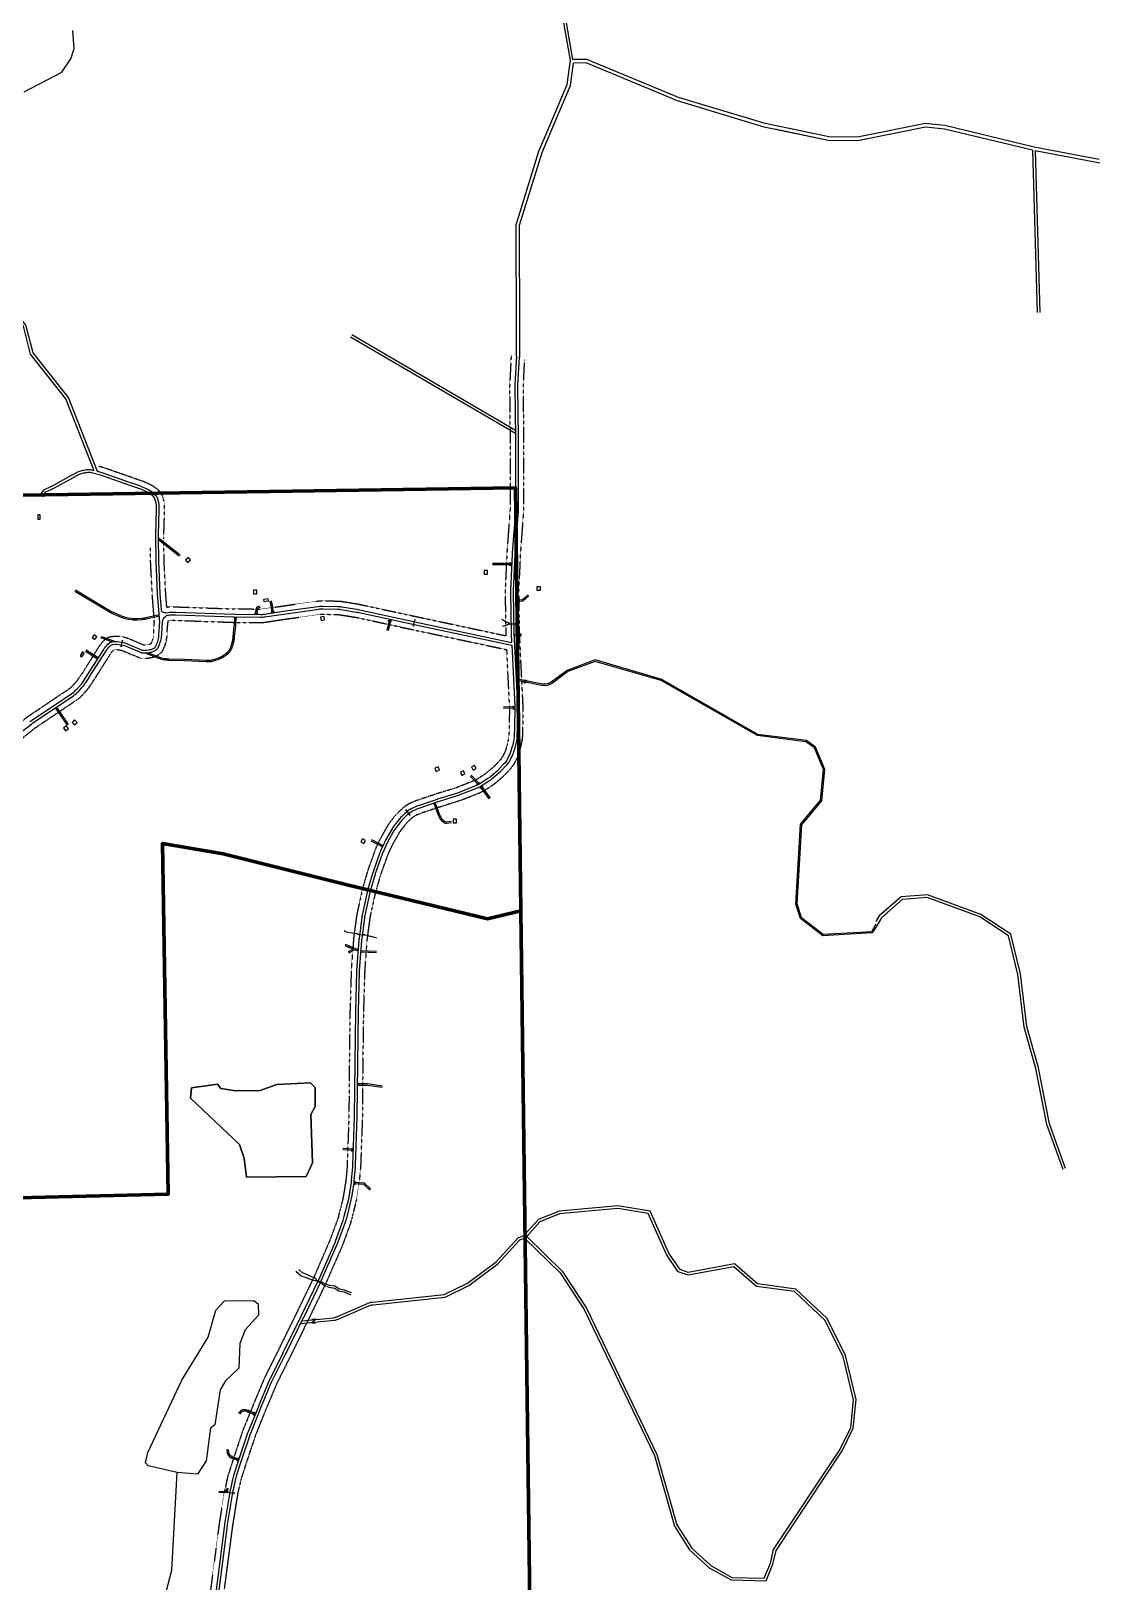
# Model space of a CAD drawing. Header units: inches. Extents: x 2666812 to 2767151, y 580083 to 705712.
# Drawn here: x 2722204 to 2730134, y 634287 to 645793 of the extents above; entities that cross this region are included whole.
import ezdxf

# ---------------------------------------------------------------- set-up
doc = ezdxf.new("R2010")
doc.units = ezdxf.units.IN
doc.header["$MEASUREMENT"] = 0
doc.linetypes.add('PHANTOM', pattern=[2.5, 1.25, -0.25, 0.25, -0.25, 0.25, -0.25])
for name, color, linetype in [('HY-SHORE', 5, 'Continuous'), ('PLD-LANDBASE', 252, 'Continuous'), ('PLD-PAR', 1, 'Continuous')]:
    doc.layers.add(name, color=color, linetype=linetype)
doc.layers.add('PLD-REMOTE-BOUNDARY', color=40, linetype='Continuous', lineweight=80)

# ---------------------------------------------------------------- blocks, each defined once
blk = doc.blocks.new('CULVERT')
for p, q in [((-52, 7), (-41, 0)), ((-41, 0), (-52, -7)), ((-41, 0), (41, 0)), ((52, 7), (41, 0)), ((41, 0), (52, -7))]:
    blk.add_line(p, q)
blk = doc.blocks.new('DRWAYCULVERT')
for p, q in [((-13, 2), (-10, 0)), ((-10, 0), (-13, -2)), ((-10, 0), (10, 0)), ((13, 2), (10, 0)), ((10, 0), (13, -2))]:
    blk.add_line(p, q)
blk = doc.blocks.new('DWELLING2')
blk.add_lwpolyline([(28, -26), (28, 26), (-23, 26), (-23, -26)], close=True)
blk = doc.blocks.new('HOUSETRL')
blk.add_lwpolyline([(-34, -15), (34, -15), (34, 15), (-34, 15)], close=True)

msp = doc.modelspace()

# ---------------------------------------------------------------- linework, layer by layer
at = {"layer": 'HY-SHORE'}
for p, q in [((2722523, 645663), (2722513, 645796)), ((2722499, 645588), (2722523, 645663)), ((2722152, 645342), (2722433, 645487)), ((2722433, 645487), (2722499, 645588)), ((2723394, 637952), (2723387, 637877)), ((2723387, 637877), (2723394, 637952)), ((2723586, 637980), (2723394, 637952)), ((2723394, 637952), (2723586, 637980)), ((2723611, 637947), (2723586, 637980)), ((2723586, 637980), (2723611, 637947)), ((2723720, 637932), (2723611, 637947)), ((2723611, 637947), (2723720, 637932)), ((2723903, 637934), (2723720, 637932)), ((2723720, 637932), (2723903, 637934)), ((2724028, 637977), (2723903, 637934)), ((2723903, 637934), (2724028, 637977)), ((2724277, 637989), (2724028, 637977)), ((2724028, 637977), (2724277, 637989)), ((2724311, 637956), (2724277, 637989)), ((2724277, 637989), (2724311, 637956)), ((2724313, 637814), (2724311, 637956)), ((2724311, 637956), (2724313, 637814)), ((2723387, 637877), (2723750, 637532)), ((2723750, 637532), (2723387, 637877)), ((2724280, 637755), (2724313, 637814)), ((2724313, 637814), (2724280, 637755)), ((2724293, 637397), (2724280, 637755)), ((2724280, 637755), (2724293, 637397)), ((2723750, 637532), (2723784, 637432)), ((2723784, 637432), (2723750, 637532)), ((2723784, 637432), (2723803, 637291)), ((2723803, 637291), (2723784, 637432)), ((2724245, 637296), (2724293, 637397)), ((2724293, 637397), (2724245, 637296)), ((2723803, 637291), (2724245, 637296)), ((2724245, 637296), (2723803, 637291)), ((2723518, 636104), (2723574, 636304)), ((2723518, 636104), (2723574, 636304)), ((2723574, 636304), (2723640, 636372)), ((2723574, 636304), (2723640, 636372)), ((2723640, 636372), (2723856, 636375)), ((2723640, 636372), (2723856, 636375)), ((2723856, 636375), (2723890, 636350)), ((2723856, 636375), (2723890, 636350)), ((2723890, 636350), (2723891, 636267)), ((2723890, 636350), (2723891, 636267)), ((2723891, 636267), (2723792, 636157)), ((2723891, 636267), (2723792, 636157)), ((2723322, 635784), (2723518, 636104)), ((2723322, 635784), (2723518, 636104)), ((2723752, 636056), (2723746, 635873)), ((2723752, 636056), (2723746, 635873)), ((2723792, 636157), (2723752, 636056)), ((2723792, 636157), (2723752, 636056)), ((2723746, 635873), (2723647, 635780)), ((2723746, 635873), (2723647, 635780)), ((2723070, 635247), (2723322, 635784)), ((2723070, 635247), (2723322, 635784)), ((2723606, 635713), (2723568, 635454)), ((2723606, 635713), (2723568, 635454)), ((2723647, 635780), (2723606, 635713)), ((2723647, 635780), (2723606, 635713)), ((2723535, 635429), (2723504, 635187)), ((2723535, 635429), (2723504, 635187)), ((2723568, 635454), (2723535, 635429)), ((2723568, 635454), (2723535, 635429)), ((2723054, 635172), (2723070, 635247)), ((2723054, 635172), (2723070, 635247)), ((2723072, 635148), (2723054, 635172)), ((2723072, 635148), (2723054, 635172)), ((2723289, 635100), (2723072, 635148)), ((2723289, 635100), (2723072, 635148)), ((2723504, 635187), (2723439, 635086)), ((2723504, 635187), (2723439, 635086)), ((2723248, 634375), (2723289, 635100)), ((2723439, 635086), (2723289, 635100)), ((2723439, 635086), (2723289, 635100)), ((2723208, 634225), (2723248, 634375))]:
    msp.add_line(p, q, dxfattribs=at)
for points in [[(2724312, 636521), (2724297, 636523), (2724272, 636534), (2724240, 636545), (2724209, 636557), (2724169, 636590)], [(2724318, 636534), (2724306, 636543), (2724279, 636554), (2724251, 636569), (2724217, 636581), (2724190, 636605)], [(2724363, 636498), (2724375, 636488), (2724412, 636474), (2724457, 636467), (2724485, 636446), (2724527, 636440), (2724576, 636417)], [(2724369, 636510), (2724385, 636500), (2724415, 636489), (2724458, 636483), (2724492, 636461), (2724528, 636455), (2724580, 636435)]]:
    msp.add_lwpolyline(points, dxfattribs=at)
at = {"layer": 'PLD-LANDBASE'}
for points in [[(2726205, 645578), (2726153, 645865), (2725892, 646913)], [(2726224, 645581), (2726173, 645869), (2725909, 646925)], [(2726032, 645046), (2726181, 645396), (2726205, 645578)], [(2726061, 645046), (2726207, 645389), (2726228, 645555)], [(2729646, 644932), (2728984, 645091), (2728839, 645106), (2728348, 645008), (2728134, 645005), (2727651, 645107), (2727008, 645299), (2726328, 645582), (2726224, 645581)], [(2729634, 644908), (2728980, 645065), (2728840, 645079), (2728351, 644982), (2728131, 644979), (2727644, 645081), (2726999, 645274), (2726322, 645556), (2726228, 645555)], [(2725805, 643574), (2725802, 644356), (2725971, 644902), (2726032, 645046)], [(2725831, 643570), (2725828, 644353), (2725996, 644893), (2726061, 645046)], [(2728393, 644990), (2728351, 644982), (2728131, 644979), (2727721, 645065)], [(2728392, 645017), (2728348, 645008), (2728134, 645005), (2727841, 645067)], [(2730127, 644841), (2729646, 644932)], [(2729634, 644908), (2729668, 643705)], [(2730134, 644813), (2729654, 644904)], [(2729654, 644904), (2729688, 643706)], [(2722673, 642531), (2722463, 643065), (2722201, 643396), (2722148, 643603), (2722113, 643645), (2722113, 643695), (2721761, 644136), (2721376, 644290), (2721333, 644339)], [(2722696, 642525), (2722481, 643075), (2722219, 643405), (2722166, 643612), (2722133, 643653), (2722132, 643702), (2721773, 644153), (2721388, 644306), (2721364, 644333)], [(2725797, 642830), (2724585, 643540)], [(2725805, 643534), (2725805, 643574)], [(2725805, 643380), (2725805, 643534)], [(2725831, 643534), (2725831, 643570)], [(2725831, 643371), (2725831, 643534)], [(2725797, 642807), (2724575, 643523)], [(2723149, 642033), (2723309, 641907)], [(2723149, 642020), (2723303, 641900)], [(2725770, 641842), (2725627, 641842)], [(2725770, 641832), (2725627, 641832)], [(2725813, 641574), (2725850, 641575), (2725892, 641611)], [(2725813, 641564), (2725854, 641566), (2725898, 641604)], [(2725818, 641577), (2725829, 641577), (2725818, 641562), (2725830, 641562)], [(2723159, 641405), (2723155, 641467)], [(2723866, 641465), (2723880, 641519), (2723900, 641530)], [(2723877, 641465), (2723888, 641512), (2723905, 641521)], [(2723993, 641476), (2723986, 641531), (2723977, 641563)], [(2724003, 641477), (2723996, 641533), (2723987, 641565)], [(2724863, 641431), (2724843, 641347)], [(2724872, 641429), (2724853, 641347)], [(2725752, 641396), (2725750, 641398), (2725741, 641404), (2725722, 641413), (2725696, 641428)], [(2725702, 641379), (2725720, 641383), (2725737, 641388), (2725743, 641392), (2725750, 641394)], [(2722803, 641261), (2722722, 641291)], [(2722825, 641264), (2722726, 641300)], [(2725787, 641317), (2725843, 641320)], [(2725787, 641307), (2725843, 641310)], [(2725828, 641321), (2725838, 641321), (2725828, 641308), (2725840, 641307)], [(2722698, 641134), (2722607, 641191)], [(2722703, 641142), (2722612, 641200)], [(2725865, 640979), (2725884, 640975), (2725858, 640961), (2725876, 640957)], [(2722384, 640772), (2722471, 640643)], [(2722392, 640778), (2722479, 640649)], [(2725793, 640779), (2725708, 640777)], [(2725792, 640769), (2725709, 640767)], [(2725524, 640202), (2725461, 640265)], [(2725533, 640207), (2725468, 640272)], [(2725536, 640187), (2725601, 640096)], [(2725545, 640192), (2725609, 640102)], [(2724811, 639742), (2724727, 639784)], [(2724815, 639751), (2724732, 639793)], [(2729879, 637354), (2729759, 637685), (2729678, 638101), (2729591, 638408), (2729544, 638799), (2729473, 639093), (2729251, 639240), (2728855, 639385), (2728659, 639369), (2728497, 639228), (2728472, 639186)], [(2729861, 637347), (2729740, 637680), (2729659, 638096), (2729572, 638404), (2729525, 638795), (2729456, 639080), (2729242, 639222), (2728852, 639365), (2728667, 639350), (2728513, 639215), (2728473, 639148)], [(2724625, 639094), (2724618, 639096), (2724586, 639100), (2724564, 639102), (2724542, 639109), (2724526, 639117)], [(2724677, 639087), (2724683, 639087), (2724704, 639083), (2724715, 639079), (2724724, 639077), (2724766, 639065)], [(2724594, 638981), (2724534, 639006)], [(2724630, 638977), (2724538, 639016)], [(2724560, 639008), (2724571, 639004), (2724553, 638996), (2724563, 638993)], [(2724594, 638981), (2724556, 638961)], [(2724606, 638976), (2724560, 638952)], [(2724629, 638966), (2724606, 638976)], [(2724649, 638963), (2724767, 638957)], [(2724650, 638973), (2724768, 638967)], [(2724624, 637984), (2724702, 637984), (2724812, 637967)], [(2724624, 637974), (2724701, 637974), (2724810, 637957)], [(2724594, 637498), (2724517, 637502)], [(2724593, 637488), (2724517, 637492)], [(2724597, 637243), (2724671, 637239), (2724717, 637195)], [(2724598, 637252), (2724675, 637249), (2724724, 637202)], [(2726977, 634702), (2727090, 634526), (2727235, 634393), (2727397, 634302), (2727657, 634296), (2727708, 634420), (2727731, 634520), (2728222, 635259), (2728304, 635428), (2728326, 635640), (2728247, 635967), (2728109, 636242), (2727877, 636460), (2727593, 636498), (2727423, 636647), (2727080, 636584), (2727019, 636606), (2726936, 636727), (2726797, 637037), (2726557, 637077), (2726121, 637038), (2725968, 636976), (2725861, 636858)], [(2726996, 634710), (2727105, 634539), (2727246, 634409), (2727403, 634321), (2727644, 634316), (2727689, 634427), (2727713, 634528), (2728205, 635268), (2728285, 635434), (2728306, 635639), (2728228, 635960), (2728093, 636230), (2727868, 636441), (2727585, 636479), (2727418, 636626), (2727078, 636564), (2727006, 636589), (2726919, 636717), (2726783, 637020), (2726556, 637057), (2726125, 637019), (2725979, 636960), (2725881, 636851)], [(2725865, 636838), (2726129, 636580), (2726307, 636309), (2726829, 635225), (2726977, 634702)], [(2725881, 636851), (2726144, 636593), (2726324, 636319), (2726847, 635232), (2726996, 634710)], [(2724287, 636238), (2724312, 636239), (2724288, 636208), (2724314, 636209)], [(2723817, 635544), (2723809, 635547), (2723823, 635559), (2723815, 635562)], [(2723694, 635203), (2723687, 635206), (2723699, 635218), (2723692, 635220)], [(2723660, 634950), (2723644, 634951), (2723620, 634949), (2723596, 634950)], [(2723653, 634957), (2723643, 634958), (2723621, 634955), (2723597, 634956)], [(2723653, 634957), (2723655, 634968), (2723661, 634986)], [(2723661, 634958), (2723662, 634966), (2723669, 634983)]]:
    msp.add_lwpolyline(points, dxfattribs=at)
at = {"layer": 'PLD-LANDBASE', "linetype": 'PHANTOM', "flags": 128}
for points in [[(2725864, 643359), (2725854, 643164, 0.015041), (2725854, 643154), (2725858, 642780, -0.002371), (2725858, 642778), (2725858, 642244, -0.018561), (2725857, 642227), (2725834, 641916, 0.006982), (2725834, 641911), (2725821, 641637, 0.016263), (2725821, 641626), (2725826, 641331, 0.006547), (2725826, 641327), (2725837, 641092, 0.001519), (2725837, 641091), (2725852, 640789, -0.015553), (2725853, 640774), (2725851, 640616, -0.00438), (2725851, 640612), (2725849, 640567, -0.048006), (2725844, 640521), (2725834, 640478, -0.016033), (2725830, 640463), (2725822, 640434, -0.046689), (2725805, 640392), (2725792, 640367, -0.07055), (2725753, 640312), (2725721, 640278, -0.026546), (2725703, 640260), (2725652, 640216, -0.033622), (2725626, 640196), (2725572, 640161, -0.05017), (2725529, 640139), (2725401, 640088, -0.017923), (2725385, 640083), (2725237, 640036, 0.003541), (2725235, 640036), (2725101, 639991, 0.023175), (2725088, 639986), (2725068, 639978, 0.024092), (2725054, 639971), (2725052, 639970, 0.063345), (2725020, 639946), (2724996, 639923, 0.037145), (2724980, 639905), (2724947, 639863, 0.035607), (2724934, 639844), (2724887, 639761, 0.021719), (2724880, 639748), (2724854, 639692, 0.022065), (2724849, 639679), (2724797, 639535, 0.015989), (2724794, 639526), (2724759, 639402, 0.016159), (2724756, 639392), (2724719, 639222, 0.020876), (2724717, 639209), (2724696, 639053, 0.014748), (2724695, 639044), (2724679, 638819, 0.010977), (2724679, 638812), (2724670, 638520, 0.004196), (2724670, 638517), (2724665, 638133, 0.001032), (2724665, 638132), (2724662, 637743, -0.006981), (2724662, 637736), (2724649, 637374, -0.01356), (2724648, 637361), (2724639, 637260, -0.016263), (2724637, 637245), (2724620, 637134, -0.021625), (2724616, 637114), (2724581, 636974, -0.027466), (2724574, 636949), (2724517, 636793, -0.014934), (2724512, 636780), (2724388, 636497, -0.009759), (2724384, 636489), (2724260, 636231, -0.001355), (2724259, 636230), (2724124, 635954, -0.002458), (2724123, 635952), (2724031, 635768, 0.016991), (2724026, 635758), (2723949, 635575, 0.003397), (2723948, 635573), (2723868, 635374, 0.016339), (2723865, 635364), (2723796, 635158, 0.000241), (2723796, 635158), (2723764, 635058, 0.023748), (2723760, 635044), (2723739, 634953, 0.015536), (2723737, 634943), (2723699, 634707, 0.007732), (2723698, 634702), (2723650, 634334, 0.000268), (2723650, 634334), (2723594, 633900, -0.000015), (2723594, 633900), (2723547, 633538, -0.001923), (2723547, 633537), (2723503, 633212, -0.01327), (2723501, 633200), (2723441, 632890, -0.008038), (2723440, 632883), (2723367, 632558, -0.003319), (2723366, 632555), (2723264, 632126, -0.00325), (2723263, 632123), (2723233, 632007, -0.014637), (2723229, 631993), (2723191, 631873, -0.028507), (2723182, 631848), (2723118, 631705, -0.024623), (2723107, 631684), (2723031, 631549, -0.001454), (2723030, 631548), (2722967, 631439)], [(2725766, 643394), (2725755, 643169, 0.015041), (2725754, 643153), (2725758, 642779, -0.002371), (2725758, 642778), (2725758, 642244, -0.018561), (2725757, 642234), (2725734, 641923, 0.006982), (2725734, 641916), (2725721, 641641, 0.016263), (2725721, 641624), (2725726, 641329, 0.006547), (2725726, 641323), (2725727, 641307)], [(2723189, 642033), (2723189, 642044, -0.011787), (2723189, 642051), (2723195, 642242, 0.018917), (2723195, 642262), (2723195, 642263, 0.080198), (2723179, 642344), (2723175, 642354), (2723152, 642385), (2723131, 642401, 0.054764), (2723082, 642431), (2723049, 642446, 0.026598), (2723023, 642456), (2722964, 642476, -0.002238), (2722963, 642477), (2722752, 642550, 0.018639), (2722734, 642556), (2722707, 642563)], [(2722041, 640587, -0.006871), (2722046, 640592), (2722080, 640626, -0.030733), (2722102, 640645), (2722169, 640699, -0.019262), (2722184, 640710), (2722484, 640912, 0.060683), (2722514, 640938), (2722541, 640967, 0.034473), (2722554, 640985), (2722582, 641026, 0.008696), (2722586, 641031), (2722709, 641227, -0.062276), (2722747, 641273), (2722758, 641283, -0.154662), (2722793, 641300), (2722802, 641301, -0.088669), (2722887, 641299), (2722888, 641298, -0.048003), (2722932, 641285), (2723028, 641244, 0.101877), (2723048, 641240), (2723056, 641240, 0.036172), (2723078, 641243), (2723081, 641244), (2723088, 641247, 0.068223), (2723094, 641250), (2723097, 641252, 0.05238), (2723108, 641284), (2723109, 641286, 0.046549), (2723113, 641316), (2723116, 641376, -0.013418), (2723117, 641389), (2723118, 641401, -0.004674), (2723119, 641406), (2723115, 641464), (2723103, 641615, -0.00567), (2723103, 641620), (2723091, 641854, -0.010097), (2723091, 641864), (2723089, 641961)], [(2723211, 641519), (2723203, 641622, -0.00567), (2723203, 641625), (2723191, 641859, -0.010097), (2723191, 641865), (2723189, 642033)], [(2721492, 639654), (2721514, 639659), (2721548, 639681, 0.052006), (2721589, 639716), (2721607, 639734, 0.053526), (2721641, 639777), (2721938, 640249, 0.000293), (2721938, 640249), (2722064, 640451, -0.017415), (2722070, 640459), (2722104, 640506, -0.037108), (2722117, 640521), (2722151, 640556, -0.030733), (2722164, 640567), (2722231, 640621, -0.019262), (2722240, 640627), (2722540, 640829, 0.060683), (2722588, 640870), (2722615, 640900, 0.034473), (2722637, 640928), (2722665, 640970, 0.008696), (2722670, 640977), (2722794, 641173, -0.054918), (2722813, 641197, -0.191877), (2722825, 641203, -0.074426), (2722866, 641201), (2722868, 641201, -0.048003), (2722893, 641192), (2723006, 641145, 0.088138), (2723024, 641141), (2723031, 641140, 0.066155), (2723099, 641146), (2723111, 641148), (2723136, 641159, 0.068223), (2723148, 641166), (2723168, 641181, 0.11319), (2723182, 641198), (2723186, 641208, 0.053591), (2723205, 641260), (2723206, 641263, 0.046549), (2723213, 641311), (2723216, 641370, -0.013418), (2723217, 641378), (2723218, 641391, -0.048686), (2723223, 641417), (2723226, 641420), (2723231, 641421, -0.046049), (2723256, 641422), (2723275, 641421, 0.001097), (2723276, 641421), (2723712, 641406), (2723905, 641405, 0.037042), (2723944, 641408), (2724117, 641434, -0.00139), (2724118, 641434), (2724344, 641465, -0.040917), (2724367, 641467), (2724479, 641464, -0.034403), (2724498, 641462), (2724611, 641444, -0.012956), (2724618, 641443), (2725120, 641334, 0.000875), (2725121, 641334), (2725732, 641204)], [(2723211, 641519), (2723216, 641520, -0.046049), (2723260, 641522), (2723279, 641521, 0.001097), (2723280, 641521), (2723711, 641506, 0.008288), (2723717, 641506), (2723905, 641505, 0.037042), (2723929, 641507), (2724103, 641532, -0.00139), (2724104, 641533), (2724330, 641564, -0.040917), (2724369, 641567), (2724481, 641564, -0.034403), (2724514, 641561), (2724627, 641543, -0.012956), (2724639, 641540), (2725141, 641432, 0.000875), (2725142, 641432), (2725727, 641307)], [(2725732, 641204), (2725737, 641087, 0.001519), (2725737, 641086), (2725752, 640783, -0.015553), (2725753, 640775), (2725751, 640617, -0.00438), (2725751, 640615), (2725749, 640569, -0.048006), (2725746, 640543), (2725736, 640499, -0.016033), (2725734, 640491), (2725726, 640462, -0.046689), (2725716, 640438), (2725703, 640412, -0.07055), (2725680, 640380), (2725648, 640346, -0.026546), (2725638, 640336), (2725586, 640292, -0.033622), (2725571, 640280), (2725517, 640245, -0.05017), (2725492, 640232), (2725364, 640181, -0.017923), (2725355, 640178), (2725207, 640132, 0.003541), (2725204, 640131), (2725070, 640086, 0.023175), (2725048, 640078), (2725028, 640069, 0.024092), (2725006, 640058), (2725003, 640057, 0.063345), (2724951, 640018), (2724927, 639995, 0.037145), (2724901, 639967), (2724868, 639924, 0.035607), (2724847, 639894), (2724800, 639810, 0.021719), (2724789, 639790), (2724763, 639734, 0.022065), (2724755, 639713), (2724703, 639569, 0.015989), (2724698, 639553), (2724663, 639430, 0.016159), (2724659, 639414), (2724622, 639244, 0.020876), (2724618, 639222), (2724597, 639066, 0.014748), (2724596, 639051), (2724579, 638826, 0.010977), (2724579, 638815), (2724570, 638523, 0.004196), (2724570, 638519), (2724565, 638134, 0.001032), (2724565, 638133), (2724562, 637744, -0.006981), (2724562, 637740), (2724549, 637378, -0.01356), (2724549, 637370), (2724540, 637269, -0.016263), (2724539, 637260), (2724521, 637150, -0.021625), (2724519, 637138), (2724484, 636998, -0.027466), (2724480, 636983), (2724423, 636828, -0.014934), (2724420, 636820), (2724297, 636537, -0.009759), (2724294, 636532), (2724170, 636275, -0.001355), (2724169, 636274), (2724034, 635998, -0.002458), (2724034, 635997), (2723941, 635813, 0.016991), (2723934, 635797), (2723857, 635614, 0.003397), (2723856, 635610), (2723775, 635412, 0.016339), (2723770, 635396), (2723701, 635189, 0.000241), (2723701, 635189), (2723669, 635089, 0.023748), (2723662, 635066), (2723642, 634975, 0.015536), (2723638, 634959), (2723600, 634723, 0.007732), (2723599, 634715), (2723551, 634347, 0.000268), (2723551, 634347), (2723495, 633913, -0.000015), (2723495, 633913), (2723448, 633551, -0.001923), (2723448, 633550), (2723404, 633226, -0.01327), (2723403, 633219), (2723343, 632909, -0.008038), (2723342, 632905), (2723269, 632580, -0.003319), (2723269, 632578), (2723166, 632150, -0.00325), (2723166, 632148), (2723136, 632031, -0.014637), (2723134, 632023), (2723096, 631903, -0.028507), (2723090, 631888), (2723027, 631746, -0.024623), (2723021, 631734), (2722944, 631599, -0.001454), (2722943, 631598), (2722869, 631470, -0.047948), (2722854, 631449), (2722743, 631322, -0.016084), (2722737, 631315), (2722591, 631168, -0.010266), (2722587, 631164), (2722369, 630961, -0.007781), (2722366, 630958), (2722183, 630798, -0.065435), (2722152, 630778), (2721973, 630690)]]:
    msp.add_lwpolyline(points, format="xyb", dxfattribs=at)
at = {"layer": 'PLD-LANDBASE'}
for points in [[(2725825, 643373), (2725814, 643166, 0.015041), (2725814, 643154), (2725818, 642780, -0.002371), (2725818, 642778), (2725818, 642244, -0.018561), (2725817, 642230), (2725794, 641919, 0.006982), (2725794, 641913), (2725781, 641638, 0.016263), (2725781, 641625), (2725786, 641331, 0.006547), (2725786, 641325), (2725797, 641090, 0.001519), (2725797, 641089), (2725812, 640787, -0.015553), (2725813, 640774), (2725811, 640617, -0.00438), (2725811, 640613), (2725809, 640568, -0.048006), (2725805, 640530), (2725795, 640486, -0.016033), (2725792, 640474), (2725783, 640445, -0.046689), (2725770, 640411), (2725757, 640385, -0.07055), (2725724, 640339), (2725692, 640305, -0.026546), (2725677, 640290), (2725626, 640246, -0.033622), (2725604, 640230), (2725550, 640195, -0.05017), (2725514, 640176), (2725386, 640126, -0.017923), (2725373, 640121), (2725225, 640074, 0.003541), (2725223, 640074), (2725089, 640029, 0.023175), (2725072, 640023), (2725052, 640014, 0.024092), (2725035, 640006), (2725033, 640005, 0.063345), (2724992, 639975), (2724968, 639952, 0.037145), (2724948, 639930), (2724915, 639888, 0.035607), (2724899, 639864), (2724852, 639780, 0.021719), (2724844, 639765), (2724818, 639709, 0.022065), (2724811, 639693), (2724760, 639549, 0.015989), (2724756, 639537), (2724720, 639413, 0.016159), (2724717, 639401), (2724680, 639231, 0.020876), (2724677, 639214), (2724657, 639059, 0.014748), (2724655, 639047), (2724639, 638822, 0.010977), (2724639, 638813), (2724630, 638521, 0.004196), (2724630, 638518), (2724625, 638133, 0.001032), (2724625, 638132), (2724622, 637743, -0.006981), (2724622, 637738), (2724609, 637376, -0.01356), (2724609, 637365), (2724599, 637264, -0.016263), (2724598, 637251), (2724581, 637140, -0.021625), (2724577, 637123), (2724543, 636983, -0.027466), (2724536, 636962), (2724479, 636807, -0.014934), (2724475, 636796), (2724352, 636513, -0.009759), (2724348, 636506), (2724224, 636248, -0.001355), (2724223, 636247), (2724088, 635972, -0.002458), (2724087, 635970), (2723995, 635786, 0.016991), (2723989, 635774), (2723912, 635590, 0.003397), (2723911, 635588), (2723831, 635389, 0.016339), (2723827, 635377), (2723758, 635170, 0.000241), (2723758, 635170), (2723726, 635071, 0.023748), (2723721, 635052), (2723700, 634962, 0.015536), (2723698, 634950), (2723659, 634713, 0.007732), (2723659, 634707), (2723611, 634339, 0.000268), (2723611, 634339), (2723555, 633905, -0.000015)], [(2725805, 643380), (2725794, 643167, 0.015041), (2725794, 643154), (2725798, 642779, -0.002371), (2725798, 642778), (2725798, 642244, -0.018561), (2725797, 642231), (2725774, 641920, 0.006982), (2725774, 641914), (2725761, 641639, 0.016263), (2725761, 641625), (2725766, 641330, 0.006547), (2725766, 641324), (2725769, 641258)], [(2722673, 642531), (2722644, 642538), (2722631, 642538, 0.040019), (2722596, 642534), (2722588, 642533, 0.040808), (2722554, 642523), (2722549, 642521), (2722509, 642498, -0.004199), (2722506, 642497), (2722361, 642417, -0.017792), (2722349, 642412), (2722296, 642387), (2722270, 642350)], [(2723155, 641467), (2723143, 641618, -0.00567), (2723143, 641622), (2723131, 641856, -0.010097), (2723131, 641864), (2723129, 642043, -0.011787), (2723129, 642053), (2723135, 642245, 0.018917), (2723135, 642260), (2723135, 642261, 0.080198), (2723123, 642323), (2723122, 642325), (2723109, 642343), (2723094, 642354, 0.054764), (2723057, 642376), (2723024, 642392, 0.026598), (2723004, 642399), (2722945, 642420, -0.002238), (2722943, 642420), (2722733, 642494, 0.018639), (2722718, 642498), (2722642, 642518), (2722632, 642518, 0.040019), (2722600, 642514), (2722592, 642513, 0.040808), (2722560, 642504), (2722558, 642503), (2722519, 642481, -0.004199), (2722516, 642479), (2722370, 642400, -0.017792), (2722358, 642393), (2722309, 642371), (2722286, 642338)], [(2723149, 642033), (2723149, 642044, -0.011787), (2723149, 642052), (2723155, 642244, 0.018917), (2723155, 642261), (2723155, 642261, 0.080198), (2723141, 642330), (2723140, 642335), (2723123, 642357), (2723106, 642370, 0.054764), (2723065, 642394), (2723032, 642410, 0.026598), (2723010, 642418), (2722951, 642438, -0.002238), (2722949, 642439), (2722739, 642512, 0.018639), (2722724, 642517), (2722696, 642525)], [(2723202, 641477), (2723202, 641477, -0.456853), (2723172, 641500), (2723163, 641619, -0.00567), (2723163, 641623), (2723151, 641857, -0.010097), (2723151, 641864), (2723149, 642033)], [(2723156, 641452), (2723058, 641430, -0.038198), (2723029, 641426), (2722993, 641423, -0.058757), (2722947, 641425), (2722924, 641428, -0.05952), (2722879, 641441), (2722816, 641467, -0.036205), (2722791, 641480), (2722529, 641636)], [(2723155, 641462), (2723056, 641440, -0.038117), (2723028, 641435), (2722992, 641433, -0.058757), (2722949, 641434), (2722925, 641438, -0.05952), (2722883, 641450), (2722820, 641476, -0.036205), (2722796, 641488), (2722534, 641645)], [(2722139, 640598), (2722207, 640652, -0.019262), (2722218, 640660), (2722518, 640862, 0.060683), (2722558, 640897), (2722585, 640927, 0.034473), (2722604, 640951), (2722632, 640992, 0.008696), (2722636, 640999), (2722760, 641195, -0.062276), (2722788, 641229), (2722794, 641235, -0.154662), (2722808, 641242), (2722811, 641242, -0.088669), (2722874, 641240), (2722876, 641240, -0.048003), (2722909, 641229), (2723020, 641182, 0.088138), (2723028, 641181), (2723033, 641180, 0.066332), (2723091, 641185), (2723094, 641185, 0.046836), (2723103, 641188), (2723116, 641193, 0.068223), (2723128, 641200), (2723136, 641207, 0.11319), (2723150, 641224), (2723150, 641225, 0.053591), (2723166, 641270), (2723167, 641272, 0.046549), (2723173, 641313), (2723176, 641373, -0.013418), (2723177, 641382), (2723178, 641395, -0.064707), (2723189, 641440), (2723203, 641453, -0.149955), (2723216, 641459), (2723225, 641460, -0.046049), (2723258, 641462), (2723277, 641461, 0.001097), (2723278, 641461), (2723709, 641446, 0.00472), (2723729, 641446), (2723905, 641445, 0.037042), (2723938, 641448), (2724112, 641473, -0.00139), (2724113, 641473), (2724338, 641505, -0.040917), (2724368, 641507), (2724480, 641504, -0.034403), (2724504, 641502), (2724617, 641483, -0.012956), (2724627, 641482), (2725129, 641373, 0.000875), (2725129, 641373), (2725770, 641237)], [(2723202, 641477), (2723222, 641480, -0.046049), (2723259, 641482), (2723278, 641481, 0.001097), (2723278, 641481), (2723710, 641466, 0.008288), (2723716, 641466), (2723905, 641465, 0.037042), (2723935, 641467), (2724109, 641493, -0.00139), (2724110, 641493), (2724335, 641525, -0.040917), (2724368, 641527), (2724480, 641524, -0.034403), (2724507, 641522), (2724621, 641503, -0.012956), (2724631, 641501), (2725133, 641393, 0.000875), (2725134, 641393), (2725769, 641258)], [(2722194, 640668, -0.019262), (2722207, 640677), (2722507, 640879, 0.060683), (2722543, 640911), (2722570, 640940, 0.034473), (2722587, 640962), (2722616, 641004, 0.008696), (2722619, 641009), (2722743, 641205, -0.062276), (2722774, 641244), (2722785, 641254, -0.154662), (2722799, 641260), (2722808, 641262, -0.088669), (2722878, 641260), (2722880, 641259, -0.048003), (2722917, 641248), (2723024, 641202, 0.088138), (2723033, 641200), (2723036, 641200, 0.064123), (2723087, 641204), (2723093, 641206), (2723112, 641213), (2723124, 641223, 0.11319), (2723131, 641232), (2723132, 641234, 0.053591), (2723147, 641274), (2723147, 641277, 0.046549), (2723153, 641314), (2723156, 641374, -0.013418), (2723157, 641384), (2723158, 641397, -0.009454), (2723159, 641405, -0.009454)], [(2723048, 641180), (2723150, 641141, 0.051828), (2723193, 641130), (2723199, 641129, 0.032836), (2723227, 641126), (2723339, 641123, -0.004987), (2723342, 641123), (2723504, 641116, 0.017572), (2723519, 641116), (2723542, 641116), (2723576, 641126, 0.074787), (2723635, 641153), (2723641, 641157, 0.05261), (2723676, 641185), (2723682, 641192), (2723690, 641208, 0.056425), (2723706, 641254), (2723710, 641271, 0.031822), (2723714, 641298), (2723722, 641381, 0.011857), (2723723, 641391), (2723724, 641414, -0.038315), (2723728, 641442), (2723729, 641446)], [(2723072, 641181), (2723153, 641150, 0.051828), (2723194, 641139), (2723201, 641138, 0.032836), (2723227, 641136), (2723339, 641133, -0.004987), (2723343, 641133), (2723504, 641126, 0.017572), (2723518, 641126), (2723541, 641126), (2723574, 641136, 0.074787), (2723629, 641161), (2723635, 641165, 0.05261), (2723669, 641192), (2723674, 641198), (2723681, 641213, 0.056425), (2723696, 641256), (2723700, 641273, 0.031822), (2723704, 641299), (2723712, 641382, 0.011857), (2723713, 641392), (2723714, 641414, -0.038315), (2723718, 641444), (2723718, 641446)], [(2725770, 641237), (2725777, 641089, 0.001519), (2725777, 641088), (2725792, 640785, -0.015553), (2725793, 640774), (2725791, 640617, -0.00438), (2725791, 640614), (2725789, 640568, -0.048006), (2725785, 640534), (2725775, 640491, -0.016033), (2725772, 640479), (2725764, 640451, -0.046689), (2725752, 640420), (2725739, 640394, -0.07055), (2725710, 640353), (2725678, 640319, -0.026546), (2725664, 640305), (2725613, 640261, -0.033622), (2725593, 640247), (2725539, 640211, -0.05017), (2725507, 640195), (2725379, 640144, -0.017923), (2725367, 640140), (2725219, 640094, 0.003541), (2725216, 640093), (2725083, 640048, 0.023175), (2725064, 640041), (2725044, 640033, 0.024092), (2725025, 640023), (2725023, 640022, 0.063345), (2724978, 639989), (2724954, 639966, 0.037145), (2724932, 639942), (2724899, 639900, 0.035607), (2724882, 639874), (2724834, 639790, 0.021719), (2724826, 639773), (2724800, 639717, 0.022065), (2724792, 639699), (2724741, 639555, 0.015989), (2724737, 639542), (2724701, 639419, 0.016159), (2724698, 639405), (2724661, 639235, 0.020876), (2724657, 639217), (2724637, 639061, 0.014748), (2724635, 639048), (2724619, 638823, 0.010977), (2724619, 638814), (2724610, 638522, 0.004196), (2724610, 638518), (2724605, 638134, 0.001032), (2724605, 638133), (2724602, 637743, -0.006981), (2724602, 637738), (2724589, 637376, -0.01356), (2724589, 637367), (2724580, 637266, -0.016263), (2724578, 637254), (2724561, 637143, -0.021625), (2724558, 637128), (2724523, 636988, -0.027466), (2724517, 636969), (2724461, 636814, -0.014934), (2724457, 636804), (2724333, 636521, -0.009759), (2724330, 636515), (2724206, 636257, -0.001355), (2724205, 636256), (2724070, 635981, -0.002458), (2724069, 635979), (2723977, 635795, 0.016991), (2723971, 635782), (2723894, 635598, 0.003397), (2723893, 635595), (2723812, 635397, 0.016339), (2723808, 635383), (2723739, 635177, 0.000241), (2723739, 635176), (2723707, 635077, 0.023748), (2723701, 635057), (2723681, 634966, 0.015536), (2723678, 634953), (2723640, 634717, 0.007732), (2723639, 634710), (2723591, 634342, 0.000268), (2723591, 634342), (2723535, 633907, -0.000015)], [(2728472, 639167), (2728439, 639111), (2728081, 639090), (2727921, 639214), (2727888, 639317), (2727922, 639905), (2728070, 640082), (2728092, 640315), (2728023, 640481), (2727956, 640530), (2727597, 640575), (2726883, 640983), (2726389, 641128), (2726182, 641050), (2726073, 640969, -0.213876), (2725985, 640949), (2725800, 640988)], [(2728473, 639148), (2728445, 639102), (2728078, 639080), (2727913, 639209), (2727878, 639315), (2727912, 639909), (2728060, 640086), (2728082, 640314), (2728015, 640475), (2727952, 640521), (2727593, 640566), (2726879, 640975), (2726390, 641117), (2726186, 641041), (2726072, 640956, -0.213876), (2725992, 640938), (2725803, 640977)], [(2725193, 640064), (2725225, 639975), (2725240, 639945, 0.114793), (2725248, 639936), (2725268, 639921, 0.195449), (2725286, 639917), (2725322, 639922)], [(2725203, 640067), (2725234, 639979), (2725248, 639952, 0.114793), (2725256, 639943), (2725271, 639932, 0.195449), (2725289, 639927), (2725321, 639931)], [(2724212, 636225), (2724448, 636248, 0.07808), (2724478, 636256), (2724706, 636355, -0.076768), (2724736, 636363), (2725269, 636419), (2725441, 636503), (2725654, 636663), (2725819, 636841), (2725861, 636858)], [(2724202, 636204), (2724453, 636229, 0.07808), (2724483, 636237), (2724711, 636336, -0.076768), (2724741, 636344), (2725275, 636399), (2725451, 636486), (2725667, 636648), (2725831, 636825), (2725865, 636838)], [(2723869, 635537), (2723806, 635563, 0.110712), (2723795, 635565), (2723776, 635564, 0.191354), (2723760, 635556), (2723743, 635540)], [(2723865, 635527), (2723804, 635553, 0.110712), (2723793, 635555), (2723781, 635554, 0.191354), (2723764, 635547), (2723751, 635533)], [(2723743, 635188), (2723684, 635210), (2723668, 635227, -0.158873), (2723662, 635241), (2723658, 635270)], [(2723746, 635197), (2723690, 635218), (2723678, 635231, -0.158873), (2723671, 635245), (2723668, 635271)]]:
    msp.add_lwpolyline(points, format="xyb", dxfattribs=at)
at = {"layer": 'PLD-REMOTE-BOUNDARY'}
for points in [[(2715331, 634358, -0.002365), (2715330, 634358), (2712666, 634333), (2712626, 636962), (2715296, 636970), (2715239, 642278), (2715200, 644890, -0.416073), (2715225, 644915), (2720451, 644960), (2720484, 642325), (2725797, 642405), (2725837, 639265), (2725591, 639208), (2724559, 639456), (2723630, 639690), (2723178, 639765), (2723220, 637164), (2720579, 637099), (2718405, 637046), (2718400, 636848), (2717094, 636848), (2717087, 634391), (2715331, 634358)], [(2715331, 634358, -0.002365), (2715330, 634358), (2710002, 634308), (2710048, 631662), (2710069, 629409), (2714612, 629409), (2715324, 629116), (2715746, 629116), (2715746, 623844), (2720796, 623891), (2726008, 624027), (2726035, 624027), (2725837, 639265), (2725591, 639208), (2724559, 639456), (2723630, 639690), (2723178, 639765), (2723220, 637164), (2720579, 637099), (2718405, 637046), (2718400, 636848), (2717094, 636848), (2717087, 634391), (2715331, 634358)]]:
    msp.add_lwpolyline(points, format="xyb", close=True, dxfattribs=at)

# ---------------------------------------------------------------- block references
at = {"layer": 'PLD-LANDBASE'}
for p, rotation in [((2725759, 641837), 268.8244737501435), ((2723997, 641483), 7.677958351020323), ((2724864, 641414), 346.3090817572352), ((2725809, 641313), 272.7273260639662), ((2725782, 640773), 90.77401532293388), ((2725522, 640211), 28.54006858121242), ((2725545, 640182), 31.45033473304374), ((2724585, 637493), 87.66306356273537), ((2724608, 637246), 84.99761482413031), ((2723858, 635536), 67.28820313883939), ((2723736, 635196), 71.29930281605002)]:
    msp.add_blockref('DRWAYCULVERT', p, dxfattribs=dict(at, rotation=rotation))
msp.add_blockref('DRWAYCULVERT', (2723874, 641472), dxfattribs=at)
for p, xscale, yscale, zscale, rotation in [((2725046, 641403), 0.500000000051087, 0.500000000051087, 0.500000000051087, 77.80439691723713), ((2725778, 641396), 0.5, 0.5, 0.5, 0.8065068607380055), ((2722877, 641250), 0.5000000000254488, 0.5000000000254488, 0.5000000000254488, 78.05360737613402), ((2725000, 639995), 0.499999999843231, 0.499999999843231, 0.499999999843231, 308.233894251282), ((2724651, 639091), 0.5000000002013734, 0.5000000002013734, 0.5000000002013734, 352.4535540938958), ((2724340, 636512), 0.4999999999045865, 0.4999999999045865, 0.4999999999045865, 335.4019784796429), ((2724342, 636518), 0.4999999999045865, 0.4999999999045865, 0.4999999999045865, 335.4019784796429), ((2723688, 634949), 0.4999999999945484, 0.4999999999945484, 0.4999999999945484, 350.8048460982814)]:
    msp.add_blockref('CULVERT', p, dxfattribs=dict(at, xscale=xscale, yscale=yscale, zscale=zscale, rotation=rotation))
at = {"layer": 'PLD-PAR'}
for name, p, xscale, yscale, zscale, rotation in [('HOUSETRL', (2722263, 642188), 0.5, 0.5, 0.5, 270), ('DWELLING2', (2723367, 641869), 0.4999999998942845, 0.4999999998942845, 0.4999999998942845, 319.3453212329657), ('HOUSETRL', (2723947, 641571), 0.4999999999037807, 0.4999999999037807, 0.4999999999037807, 9.33729764457125), ('DWELLING2', (2724366, 641435), 0.500000000184274, 0.500000000184274, 0.500000000184274, 9.607842051590431), ('DWELLING2', (2722674, 641295), 0.5000000000935239, 0.5000000000935239, 0.5000000000935239, 55.18375958563069), ('HOUSETRL', (2722583, 641168), 0.4999999999027364, 0.4999999999027364, 0.4999999999027364, 58.26480139246485), ('DWELLING2', (2722526, 640663), 0.4999999999636076, 0.4999999999636076, 0.4999999999636076, 43.73641668680423), ('DWELLING2', (2722462, 640619), 0.5000000000200747, 0.5000000000200747, 0.5000000000200747, 35.4048538558845), ('DWELLING2', (2725216, 640317), 0.4999999999999999, 0.4999999999999999, 0.4999999999999999, 21.03060044551153), ('DWELLING2', (2725488, 640327), 0.4999999997097886, 0.4999999997097886, 0.4999999997097886, 26.46161031461049), ('DWELLING2', (2725405, 640288), 0.4999999997097886, 0.4999999997097886, 0.4999999997097886, 26.46161031461049), ('DWELLING2', (2724668, 639782), 0.4999999999350334, 0.4999999999350334, 0.4999999999350334, 61.59623119533782)]:
    msp.add_blockref(name, p, dxfattribs=dict(at, xscale=xscale, yscale=yscale, zscale=zscale, rotation=rotation))
at = {"layer": 'PLD-PAR', "xscale": 0.5, "yscale": 0.5, "zscale": 0.5}
for p in [(2725576, 641777), (2723865, 641632), (2725969, 641657), (2725347, 639933)]:
    msp.add_blockref('DWELLING2', p, dxfattribs=at)

doc.saveas('drawing.dxf')
